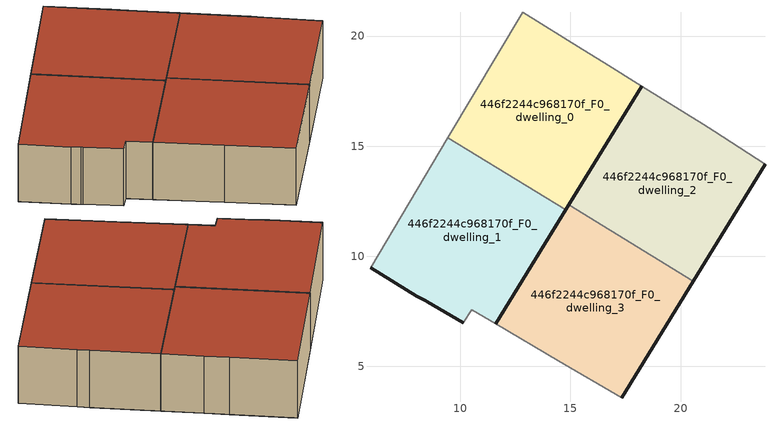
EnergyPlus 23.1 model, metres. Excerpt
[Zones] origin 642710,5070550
446f2244c968170f_F0_dwelling_0
 floor ground (EU_floor_Construction): 14.78,12.11 18.23,17.73 16.53,18.78 15.53,19.41 12.83,21.09 9.44,15.39 z0
 wall outside (EU_wall_Construction): 18.23,17.73 14.78,12.11 z0:3
 wall adiabatic (EU_wall_Construction): 9.44,15.39 12.83,21.09 15.53,19.41 16.53,18.78 18.23,17.73 z0:3
 wall to 446f2244c968170f_F0_dwelling_1 (EU_wall_Construction): 14.78,12.11 9.44,15.39 z0:3
 roof outside (EU_roof_Construction): 16.53,18.78 18.23,17.73 14.78,12.11 9.44,15.39 12.83,21.09 15.53,19.41 z3
446f2244c968170f_F0_dwelling_1
 floor ground (EU_floor_Construction): 11.6,6.94 14.78,12.11 9.44,15.39 5.92,9.48 8.02,8.18 8.42,7.98 8.49,7.94 10.12,6.98 10.52,7.58 z0
 wall outside (EU_wall_Construction): 14.78,12.11 11.6,6.94 / 10.12,6.98 8.49,7.94 8.42,7.98 8.02,8.18 5.92,9.48 z0:3
 wall adiabatic (EU_wall_Construction): 11.6,6.94 10.52,7.58 10.12,6.98 / 5.92,9.48 9.44,15.39 z0:3
 roof outside (EU_roof_Construction): 14.78,12.11 11.6,6.94 10.52,7.58 10.12,6.98 8.49,7.94 8.42,7.98 8.02,8.18 5.92,9.48 9.44,15.39 z3
446f2244c968170f_F0_dwelling_2
 floor ground (EU_floor_Construction): 20.58,8.88 23.83,14.18 21.53,15.68 21.04,15.99 18.23,17.73 14.92,12.35 z0
 wall outside (EU_wall_Construction): 23.83,14.18 20.58,8.88 / 14.92,12.35 18.23,17.73 z0:3
 wall adiabatic (EU_wall_Construction): 18.23,17.73 21.04,15.99 21.53,15.68 23.83,14.18 z0:3
 wall to 446f2244c968170f_F0_dwelling_3 (EU_wall_Construction): 20.58,8.88 14.92,12.35 z0:3
 roof outside (EU_roof_Construction): 21.53,15.68 23.83,14.18 20.58,8.88 14.92,12.35 18.23,17.73 21.04,15.99 z3
446f2244c968170f_F0_dwelling_3
 floor ground (EU_floor_Construction): 17.32,3.57 20.58,8.88 14.92,12.35 11.6,6.94 14.45,5.26 z0
 wall outside (EU_wall_Construction): 20.58,8.88 17.32,3.57 / 11.6,6.94 14.92,12.35 z0:3
 wall adiabatic (EU_wall_Construction): 17.32,3.57 14.45,5.26 11.6,6.94 z0:3
 roof outside (EU_roof_Construction): 20.58,8.88 17.32,3.57 14.45,5.26 11.6,6.94 14.92,12.35 z3
[Building]
EU S2 Campaign: North Axis=0; Terrain=City; Solar Distribution=FullExterior
[Site:Location]
Lyon-Bron: Latitude=45.75; Longitude=5; Time Zone=1; Elevation=198
[SizingPeriod:WeatherFileDays]
AnnualSizingPeriod: Begin Month=1; Begin Day of Month=1; End Month=12; End Day of Month=31; Day of Week for Start Day=Monday; Use Weather File Daylight Saving Period=No; Use Weather File Rain and Snow Indicators=No
[MATERIAL]
EU_InternalMass_Material: Roughness=MediumRough; Thickness=0.1; Conductivity=1; Density=1800; Specific Heat=900; Thermal Absorptance=0.9; Solar Absorptance=0.7; Visible Absorptance=0.7
[MATERIAL:NOMASS] Roughness=MediumRough; Thermal Absorptance=0.9; Solar Absorptance=0.7; Visible Absorptance=0.7
Name | Thermal Resistance
EU_wall_NoMass | 0.87146
EU_roof_NoMass | 0.842276
EU_floor_NoMass | 0.496999
[CONSTRUCTION]
EU_wall_Construction: EU_wall_NoMass
EU_roof_Construction: EU_roof_NoMass
EU_floor_Construction: EU_floor_NoMass
EU_InternalMass_Construction: EU_InternalMass_Material
[ZONE] Type=1; Multiplier=1; Ceiling Height=autocalculate; Floor Area=autocalculate; Part of Total Floor Area=Yes
Name | Volume
446f2244c968170f_F0_dwelling_0 | 125.112
446f2244c968170f_F0_dwelling_1 | 125.12
446f2244c968170f_F0_dwelling_2 | 125.142
446f2244c968170f_F0_dwelling_3 | 125.139
[INTERNALMASS] Construction=EU_InternalMass_Construction
Name | Zone or ZoneList | Surface Area
446f2244c968170f_F0_dwelling_0_EU_InternalMass | 446f2244c968170f_F0_dwelling_0 | 41.7042
446f2244c968170f_F0_dwelling_1_EU_InternalMass | 446f2244c968170f_F0_dwelling_1 | 41.7064
446f2244c968170f_F0_dwelling_2_EU_InternalMass | 446f2244c968170f_F0_dwelling_2 | 41.7142
446f2244c968170f_F0_dwelling_3_EU_InternalMass | 446f2244c968170f_F0_dwelling_3 | 41.7132
[OTHEREQUIPMENT] Fuel Type=Electricity; Design Level Calculation Method=Watts/Area; Power per Zone Floor Area=1; Fraction Latent=0; Fraction Radiant=0; Fraction Lost=0; Carbon Dioxide Generation Rate=0; EndUse Subcategory=EU_Step8_InternalGains
Name | Zone or ZoneList or Space or SpaceList | Schedule
EU_Step8_InternalGain_446f2244c968170f_F0_dwelling_0_f000 | 446f2244c968170f_F0_dwelling_0 | EU_Step8_GainSchedule_446f2244c968170f_F0_dwelling_0_f000
EU_Step8_InternalGain_446f2244c968170f_F0_dwelling_1_f000 | 446f2244c968170f_F0_dwelling_1 | EU_Step8_GainSchedule_446f2244c968170f_F0_dwelling_1_f000
EU_Step8_InternalGain_446f2244c968170f_F0_dwelling_2_f000 | 446f2244c968170f_F0_dwelling_2 | EU_Step8_GainSchedule_446f2244c968170f_F0_dwelling_2_f000
EU_Step8_InternalGain_446f2244c968170f_F0_dwelling_3_f000 | 446f2244c968170f_F0_dwelling_3 | EU_Step8_GainSchedule_446f2244c968170f_F0_dwelling_3_f000
[ZONEVENTILATION:DESIGNFLOWRATE] Schedule=EU_AlwaysOn; Design Flow Rate Calculation Method=AirChanges/Hour; Air Changes per Hour=0.425; Ventilation Type=Natural; Fan Pressure Rise=0; Fan Total Efficiency=1; Constant Term Coefficient=1; Temperature Term Coefficient=0; Velocity Term Coefficient=0; Velocity Squared Term Coefficient=0; Minimum Indoor Temperature=-100; Maximum Indoor Temperature=100; Delta Temperature=-100; Minimum Outdoor Temperature=-100; Maximum Outdoor Temperature=100; Maximum Wind Speed=40
Name | Zone or ZoneList or Space or SpaceList
EU_ConstantAir_446f2244c968170f_F0_dwelling_0 | 446f2244c968170f_F0_dwelling_0
EU_ConstantAir_446f2244c968170f_F0_dwelling_1 | 446f2244c968170f_F0_dwelling_1
EU_ConstantAir_446f2244c968170f_F0_dwelling_2 | 446f2244c968170f_F0_dwelling_2
EU_ConstantAir_446f2244c968170f_F0_dwelling_3 | 446f2244c968170f_F0_dwelling_3
[HVACTEMPLATE:THERMOSTAT] Constant Heating Setpoint=20; Constant Cooling Setpoint=50
EU_HeatOnly_446f2244c968170f_F0_dwelling_0; EU_HeatOnly_446f2244c968170f_F0_dwelling_1; EU_HeatOnly_446f2244c968170f_F0_dwelling_2; EU_HeatOnly_446f2244c968170f_F0_dwelling_3
[HVACTEMPLATE:ZONE:IDEALLOADSAIRSYSTEM] System Availability Schedule=EU_AlwaysOn; Maximum Heating Supply Air Temperature=50; Minimum Cooling Supply Air Temperature=13; Maximum Heating Supply Air Humidity Ratio=0.0156; Minimum Cooling Supply Air Humidity Ratio=0.0077; Heating Limit=NoLimit; Cooling Limit=NoLimit; Heating Availability Schedule=EU_AlwaysOn; Cooling Availability Schedule=EU_CoolingOff; Dehumidification Control Type=ConstantSensibleHeatRatio; Cooling Sensible Heat Ratio=0.7; Dehumidification Setpoint=60; Humidification Control Type=None; Humidification Setpoint=30; Outdoor Air Method=None; Outdoor Air Flow Rate per Person=0.00944; Outdoor Air Flow Rate per Zone Floor Area=0; Outdoor Air Flow Rate per Zone=0; Demand Controlled Ventilation Type=None; Outdoor Air Economizer Type=NoEconomizer; Heat Recovery Type=None; Sensible Heat Recovery Effectiveness=0.7; Latent Heat Recovery Effectiveness=0.65
Name | Template Thermostat
446f2244c968170f_F0_dwelling_0 | EU_HeatOnly_446f2244c968170f_F0_dwelling_0
446f2244c968170f_F0_dwelling_1 | EU_HeatOnly_446f2244c968170f_F0_dwelling_1
446f2244c968170f_F0_dwelling_2 | EU_HeatOnly_446f2244c968170f_F0_dwelling_2
446f2244c968170f_F0_dwelling_3 | EU_HeatOnly_446f2244c968170f_F0_dwelling_3
[SIZING:ZONE] Zone Cooling Design Supply Air Temperature Input Method=SupplyAirTemperature; Zone Cooling Design Supply Air Temperature=13; Zone Heating Design Supply Air Temperature Input Method=SupplyAirTemperature; Zone Heating Design Supply Air Temperature=50; Zone Cooling Design Supply Air Humidity Ratio=0.008; Zone Heating Design Supply Air Humidity Ratio=0.008; Cooling Design Air Flow Method=DesignDay; Cooling Design Air Flow Rate=0; Cooling Minimum Air Flow per Zone Floor Area=0.000762; Cooling Minimum Air Flow=0; Cooling Minimum Air Flow Fraction=0.2; Heating Design Air Flow Method=DesignDay; Heating Design Air Flow Rate=0; Heating Maximum Air Flow per Zone Floor Area=0.002032; Heating Maximum Air Flow=0.141576; Heating Maximum Air Flow Fraction=0.3; Account for Dedicated Outdoor Air System=No; Dedicated Outdoor Air System Control Strategy=NeutralSupplyAir; Dedicated Outdoor Air Low Setpoint Temperature for Design=autosize; Dedicated Outdoor Air High Setpoint Temperature for Design=autosize; Zone Load Sizing Method=Sensible Load Only No Latent Load; Zone Latent Cooling Design Supply Air Humidity Ratio Input Method=HumidityRatioDifference; Zone Cooling Design Supply Air Humidity Ratio Difference=0.005; Zone Latent Heating Design Supply Air Humidity Ratio Input Method=HumidityRatioDifference; Zone Humidification Design Supply Air Humidity Ratio Difference=0.005
446f2244c968170f_F0_dwelling_0; 446f2244c968170f_F0_dwelling_1; 446f2244c968170f_F0_dwelling_2; 446f2244c968170f_F0_dwelling_3
[SCHEDULE:CONSTANT]
Name | Hourly Value
EU_AlwaysOn | 1
EU_CoolingOff | 0
[SCHEDULE:FILE] Column Number=1; Rows to Skip at Top=0; Number of Hours of Data=8760; Column Separator=Comma; Interpolate to Timestep=No; Minutes per Item=60; Adjust Schedule for Daylight Savings=Yes
Name | File
EU_Step8_GainSchedule_446f2244c968170f_F0_dwelling_0_f000 | ../../schedules/446f2244c968170f/446f2244c968170f_F0_dwelling_0_f000_gain.csv
EU_Step8_GainSchedule_446f2244c968170f_F0_dwelling_1_f000 | ../../schedules/446f2244c968170f/446f2244c968170f_F0_dwelling_1_f000_gain.csv
EU_Step8_GainSchedule_446f2244c968170f_F0_dwelling_2_f000 | ../../schedules/446f2244c968170f/446f2244c968170f_F0_dwelling_2_f000_gain.csv
EU_Step8_GainSchedule_446f2244c968170f_F0_dwelling_3_f000 | ../../schedules/446f2244c968170f/446f2244c968170f_F0_dwelling_3_f000_gain.csv
